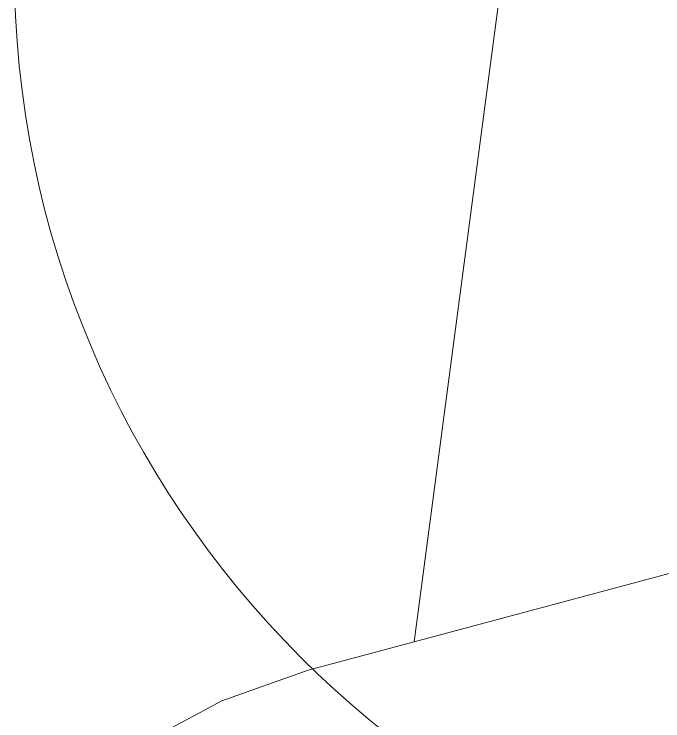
# Model space of a CAD drawing. Header units: millimetres. Extents: x 1634676 to 2568129, y -408635 to -190573.
# Drawn here: x 2504732.4 to 2505060.7, y -330221.4 to -329863.4 of the extents above; entities that cross this region are included whole.
import ezdxf

# ---------------------------------------------------------------- set-up
doc = ezdxf.new("R2010")
doc.units = ezdxf.units.MM
doc.header["$MEASUREMENT"] = 0
doc.layers.add('thin', color=250, linetype='Continuous', lineweight=5)

msp = doc.modelspace()

# ---------------------------------------------------------------- linework, layer by layer
at = {"layer": 'thin'}
for p, q in [((2504934.87, -330181.34), (2505192.81, -328229.01)), ((2505091.03, -330139.41), (2504934.87, -330181.34)), ((2504934.87, -330181.34), (2504881.25, -330195.74)), ((2504837.47, -330211.27), (2504881.25, -330195.74)), ((2504795, -330233.98), (2504837.47, -330211.27))]:
    msp.add_line(p, q, dxfattribs=at)
msp.add_circle((2505227.66, -329839.03), 495.23, dxfattribs=at)

doc.saveas('drawing.dxf')
